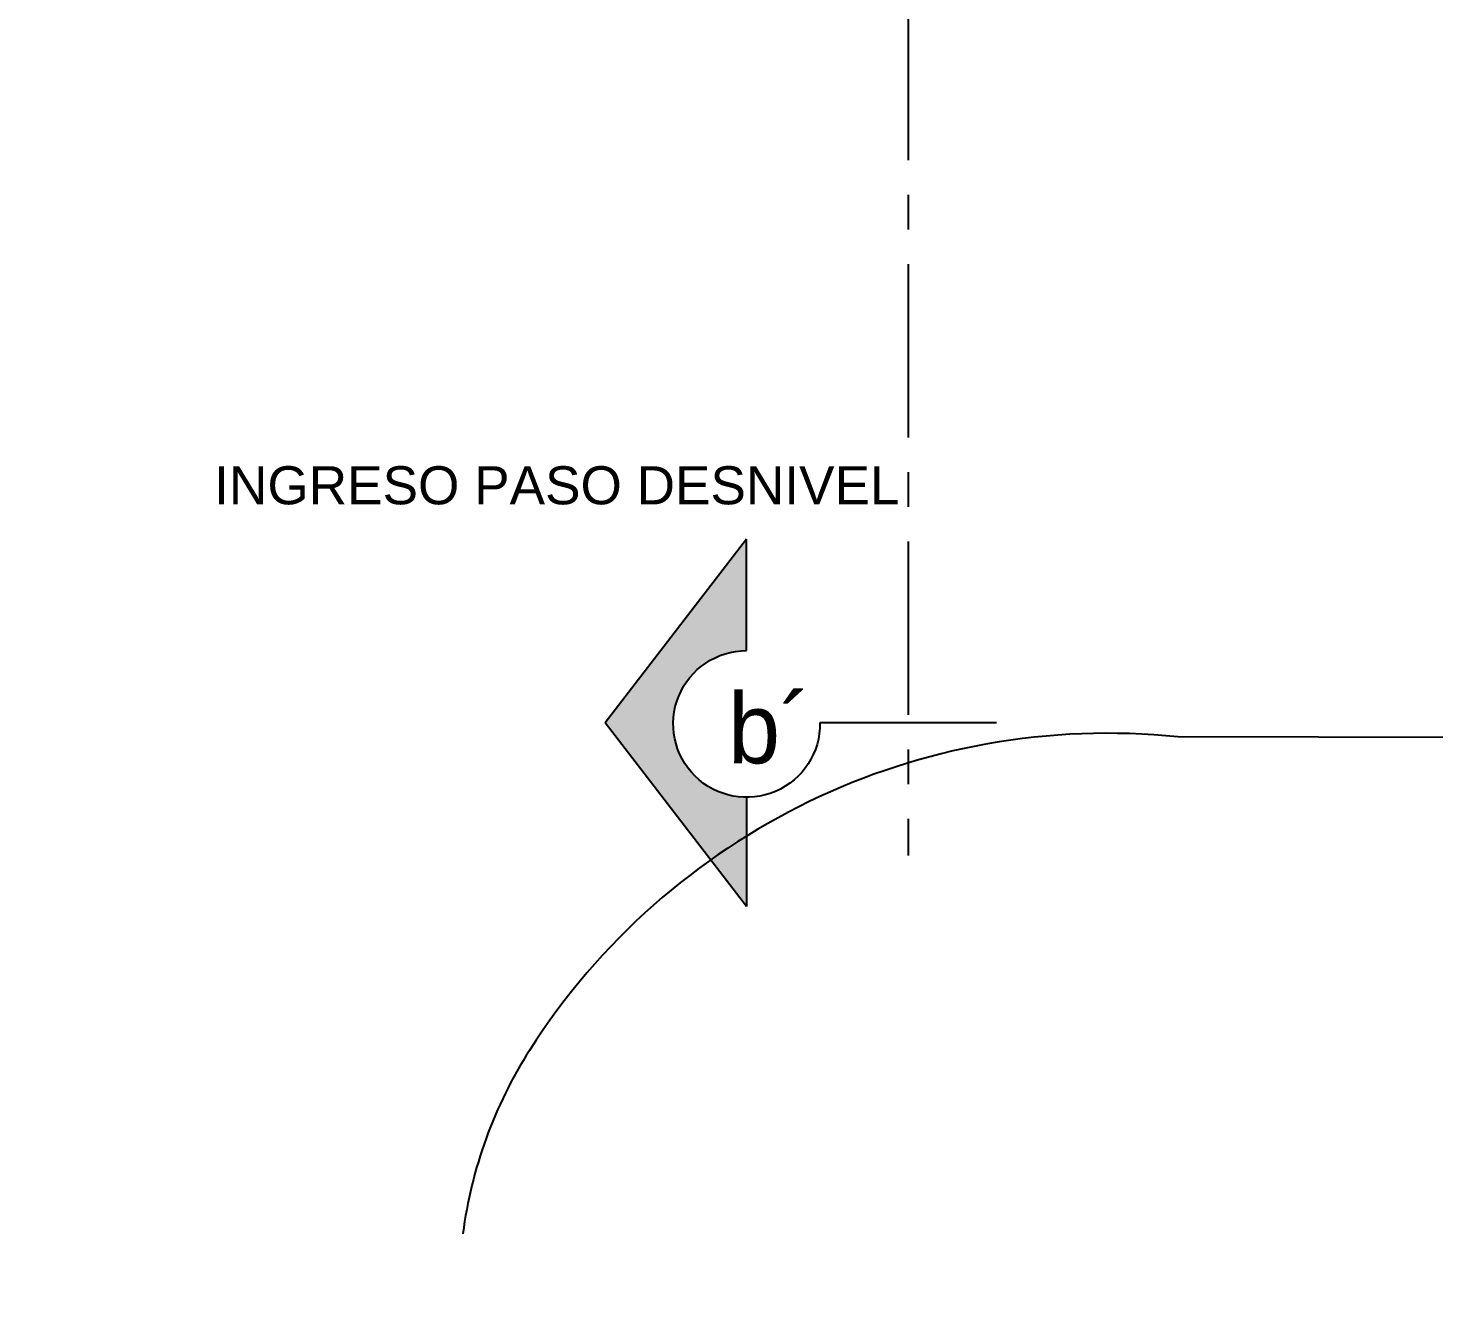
# Model space of a CAD drawing. Header units: metres. Extents: x -598 to 357, y -242 to 574.
# Drawn here: x -299.45 to -289.31, y 393.51 to 402.7 of the extents above; entities that cross this region are included whole.
import ezdxf

# ---------------------------------------------------------------- set-up
doc = ezdxf.new("R2010")
doc.units = ezdxf.units.M
doc.linetypes.add('xref_Nivel PB$0$CENTERX2', pattern=[4, 2.5, -0.5, 0.5, -0.5])
doc.linetypes.add('xref_Nivel PB$0$PHANTOM', pattern=[63.5, 31.75, -6.35, 6.35, -6.35, 6.35, -6.35])
doc.layers.add('Muro Mamspoteria', color=5, linetype='Continuous', lineweight=9)
for name, color, linetype in [('xref_Nivel PB$0$C-corte', 240, 'xref_Nivel PB$0$PHANTOM'), ('xref_Nivel PB$0$T-texto', 2, 'Continuous'), ('xref_Nivel PB$0$Z-XREF', 7, 'Continuous'), ('Zxref_Eje_Pb$0$EJE_CALLE', 1, 'Continuous')]:
    doc.layers.add(name, color=color, linetype=linetype)
doc.styles.add('xref_Nivel PB$0$LETRA ATRIO', font='bgothl.ttf')
doc.styles.add('xref_Nivel PB$0$TS', font='arial.ttf')

# ---------------------------------------------------------------- blocks, each defined once
blk = doc.blocks.new('xref_Nivel PB$0$A$C4BC07CF4')
at = {"layer": 'xref_Nivel PB$0$C-corte'}
blk.add_hatch(color=256, dxfattribs=at).paths.add_polyline_path([(0.2353, 0.5891), (0.2353, 0.2315, -1), (0.2353, -0.239), (0.2353, -0.5891), (0.6892, 0)])
for p, q in [((0.2353, 0.5891), (0.6892, 0)), ((0.2353, 0.2315), (0.2353, 0.5891)), ((-0.5658, 0), (0, 0)), ((0.2353, -0.5891), (0.6892, 0)), ((0.2353, -0.239), (0.2353, -0.5891))]:
    blk.add_line(p, q, dxfattribs=at)
blk.add_arc((0.2353, -0.0037), 0.2353, 179.0873, 90, dxfattribs=at)
blk = doc.blocks.new('Zxref_Eje_Pb')
at = {"layer": 'Zxref_Eje_Pb$0$EJE_CALLE', "elevation": -900.77, "flags": 128}
blk.add_lwpolyline([(115.639, 0.257), (100.692, 0.32), (85.619, 0.282), (68.358, 0.323, 0.283858), (63.679, -1.938, 0.109887), (63.198, -3.261, 0.187671)], format="xyb", dxfattribs=at)

msp = doc.modelspace()

# ---------------------------------------------------------------- linework, layer by layer
at = {"layer": 'xref_Nivel PB$0$C-corte', "linetype": 'xref_Nivel PB$0$CENTERX2', "ltscale": 0.5}
msp.add_line((-293.103, 466.997), (-293.103, 396.731), dxfattribs=at)

# ---------------------------------------------------------------- block references
at = {"layer": 'xref_Nivel PB$0$C-corte', "linetype": 'xref_Nivel PB$0$CENTERX2', "ltscale": 0.5, "xscale": -2.250000000000001, "yscale": 2.250000000000001, "zscale": 2.250000000000001}
msp.add_blockref('xref_Nivel PB$0$A$C4BC07CF4', (-293.739, 397.689), dxfattribs=at)

# ---------------------------------------------------------------- texts
at = {"layer": 'xref_Nivel PB$0$C-corte', "linetype": 'xref_Nivel PB$0$CENTERX2', "ltscale": 0.5, "insert": (-294.102, 397.646, -301.098), "char_height": 0.5062, "width": 0.51822, "attachment_point": 5, "style": 'xref_Nivel PB$0$LETRA ATRIO'}
msp.add_mtext('\\A1;b´', dxfattribs=at)
at = {"layer": 'xref_Nivel PB$0$T-texto', "style": 'xref_Nivel PB$0$TS'}
msp.add_text('INGRESO PASO DESNIVEL', height=0.27459, dxfattribs=at).set_placement((-298.11, 399.265))

# ---------------------------------------------------------------- next in the draw order: block references
at = {"layer": 'xref_Nivel PB$0$Z-XREF'}
msp.add_blockref('Zxref_Eje_Pb', (-359.514, 397.264), dxfattribs=at)

# ---------------------------------------------------------------- next in the draw order: linework, layer by layer
at = {"layer": 'Muro Mamspoteria'}
msp.add_circle((-306.539, 472.241), 101.758, dxfattribs=at)

doc.saveas('drawing.dxf')
